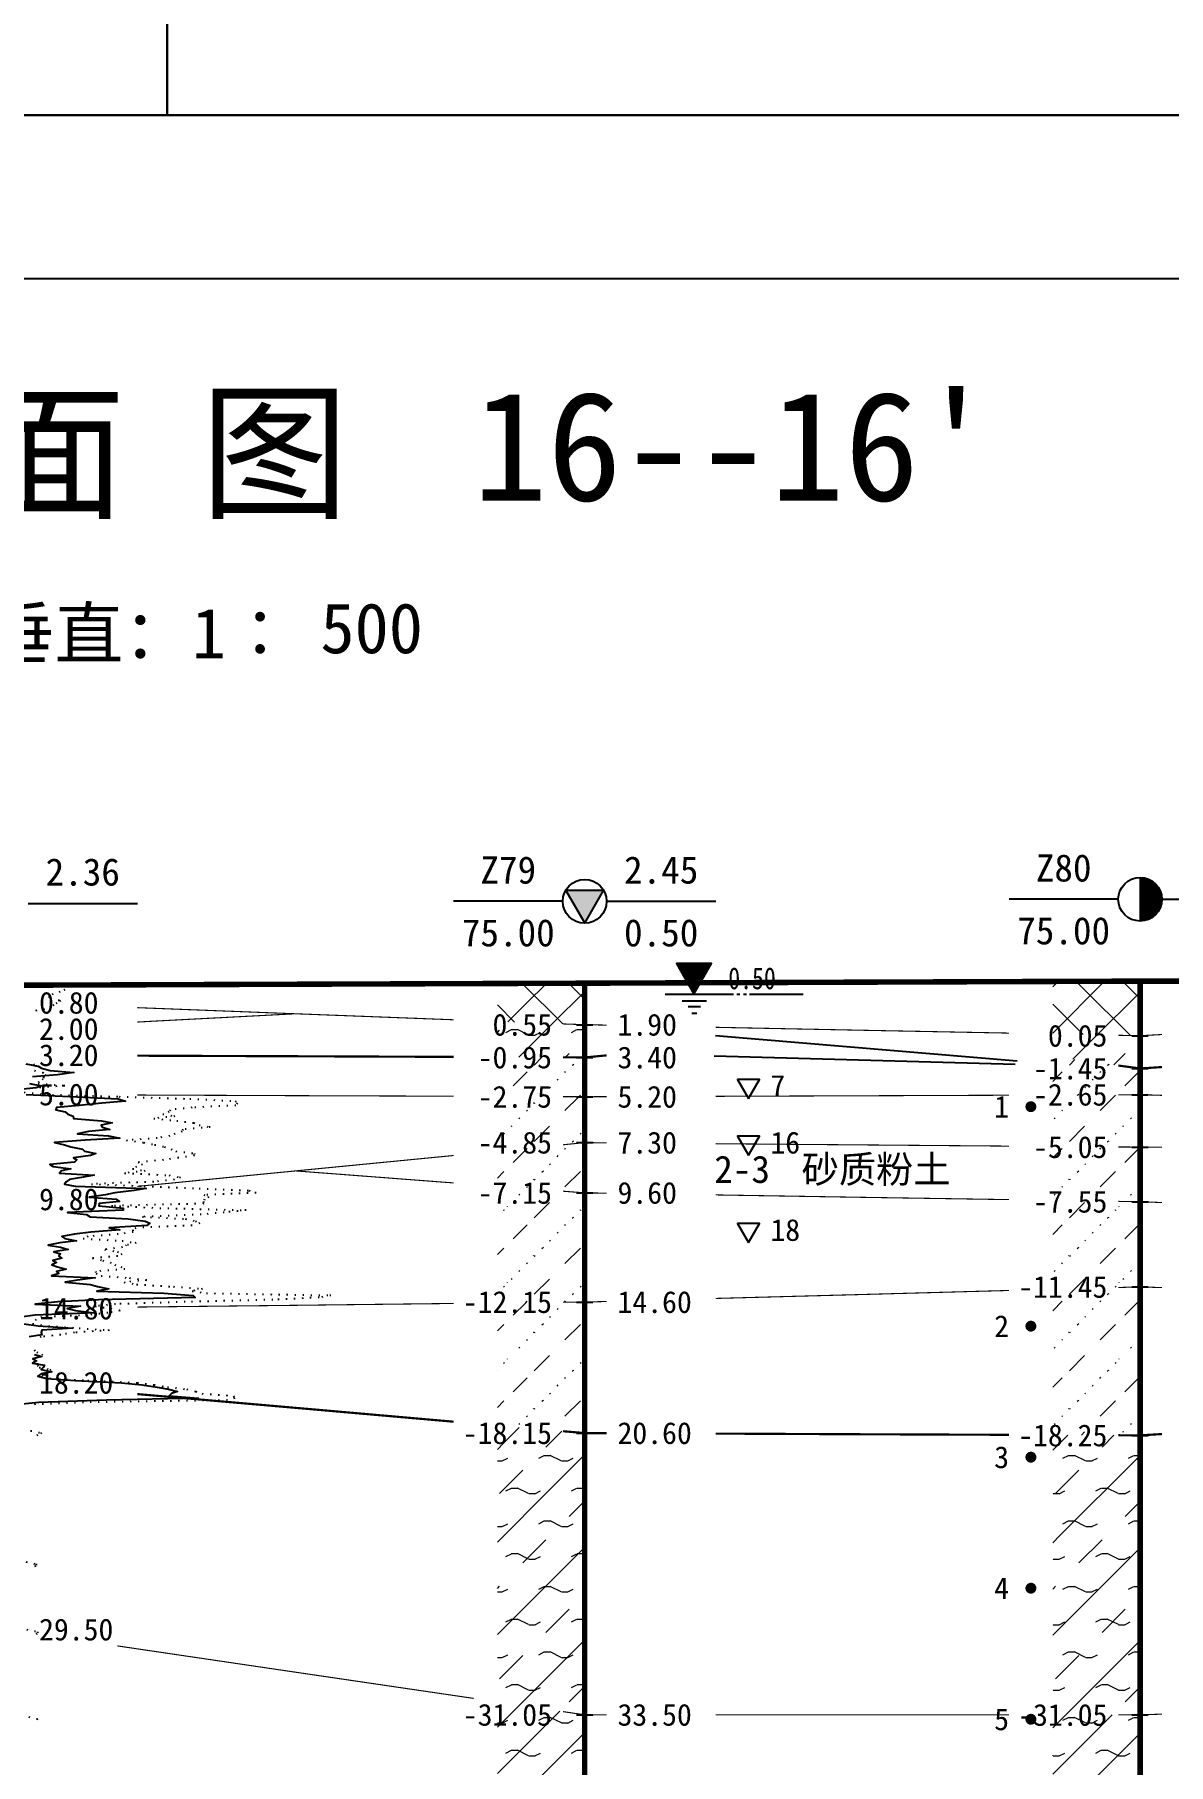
# Model space of a CAD drawing. Extents: x -37 to 3540, y -1485 to 297.
# Drawn here: x 2471 to 2574.8, y -448 to -289.6 of the extents above; entities that cross this region are included whole.
import ezdxf
from ezdxf.enums import TextEntityAlignment as Align

# ---------------------------------------------------------------- set-up
doc = ezdxf.new("R2010")
doc.units = 0
doc.linetypes.add('DOT', pattern=[6.35, 0, -6.35])
doc.layers.get('0').update_dxf_attribs({"linetype": 'CONTINUOUS'})
for name, color, linetype in [('CURVE', 200, 'CONTINUOUS'), ('FRAME', 7, 'CONTINUOUS'), ('HOLE', 41, 'CONTINUOUS'), ('SAMPLE', 1, 'CONTINUOUS'), ('STRATUM', 241, 'CONTINUOUS')]:
    doc.layers.add(name, color=color, linetype=linetype)
doc.layers.add('HATCH', color=7, linetype='CONTINUOUS', lineweight=13)
doc.styles.add('ST', font='')
doc.styles.get('ST').set_extended_font_data('SimSun')
pattern_1 = [(45, (2236.7483, -594), (-2.12132, 2.12132), [10, 0]), (135, (2236.7483, -594), (-2.12132, -2.12132), [10, 0])]
pattern_2 = [(45, (2236.7483, -594), (-4.24264, 4.24264), [10, 0]), (45, (2237.8093, -597.182), (-2.12132, 6.36396), [3, -3]), (26.565, (2237.8225, -594.2536), (5.999823, 5.999812), [0.567, -12.849]), (0, (2237.2555, -594.2536), (0, 6), [0.567, -5.433]), (26.565, (2235.167, -594), (5.999823, 5.999812), [0.567, -12.849]), (0, (2235.674, -593.7464), (0, 6), [0.567, -5.433]), (153.435, (2237.2555, -594.2536), (-5.999818, -5e-06), [1.134, -12.2826]), (26.565, (2240.8225, -591.2536), (5.999823, 5.999812), [0.567, -12.849]), (0, (2240.2555, -591.2536), (0, 6), [0.567, -5.433]), (26.565, (2238.167, -591), (5.999823, 5.999812), [0.567, -12.849]), (0, (2238.674, -590.7464), (0, 6), [0.567, -5.433]), (153.435, (2240.2555, -591.2536), (-5.999818, -5e-06), [1.134, -12.2826])]
pattern_3 = [(45, (2236.7483, -594), (-7e-07, 6.99998), [1.97196, -7.92754]), (45, (2239.561, -591.171), (-7e-07, 6.99998), [1.99367, -7.90583]), (45, (2241.816, -588.918), (-7e-07, 6.99998), [1.81361, -8.08588]), (26.56505, (2236.7483, -590.5), (7, 7), [0.0965, -15.55598]), (36.8699, (2237.4483, -589.8), (7, 7), [0.19775, -34.80225]), (315, (2240.2483, -587.024), (6.99998, 1e-06), [0.03305, -9.86644]), (26.56505, (2240.2483, -594), (7, 7), [0.14475, -15.50773]), (26.56505, (2240.9483, -593.3), (7, 7), [0.10528, -15.5472]), (90, (2241.298, -592.95), (-7, -5e-07), [0.02877, -6.97123]), (26.56505, (2241.6483, -592.6), (7, 7), [0.09101, -31.21394]), (36.8699, (2242.3483, -591.9), (7, 7), [0.11069, -34.88931]), (45, (2243.0483, -591.2), (-2e-07, 6.99998), [0.10911, -9.79038]), (315, (2243.6625, -590.452), (6.99998, 1e-06), [0.03305, -9.86644]), (36.8699, (2238.1483, -589.1), (7, 7), [0.10224, -34.89776]), (53.1301, (2238.8483, -588.4), (14, 21), [0.13438, -34.86562]), (53.1301, (2239.5483, -587.7), (14, 21), [0.12625, -34.87375])]
pattern_4 = [(45, (2236.7483, -594), (-2.12132, 2.12132), [10, 0]), (26.565, (2237.8225, -594.2536), (5.999823, 5.999812), [0.567, -12.849]), (0, (2237.2555, -594.2536), (0, 6), [0.567, -5.433]), (26.565, (2235.167, -594), (5.999823, 5.999812), [0.567, -12.849]), (0, (2235.674, -593.7464), (0, 6), [0.567, -5.433]), (153.435, (2237.2555, -594.2536), (-5.999818, -5e-06), [1.134, -12.2826]), (26.565, (2240.8225, -591.2536), (5.999823, 5.999812), [0.567, -12.849]), (0, (2240.2555, -591.2536), (0, 6), [0.567, -5.433]), (26.565, (2238.167, -591), (5.999823, 5.999812), [0.567, -12.849]), (0, (2238.674, -590.7464), (0, 6), [0.567, -5.433]), (153.435, (2240.2555, -591.2536), (-5.999818, -5e-06), [1.134, -12.2826])]

# ---------------------------------------------------------------- blocks, each defined once
blk = doc.blocks.new('图头_剖面图A3')
at = {"style": 'ST'}
for s, height, p in [('工 程 地 质 剖 面 图', 10, (-15.09, 10.79)), ('比例尺：水平：1∶            垂直：1∶', 4.6, (-11.5, -5.76))]:
    blk.add_text(s, height=height, dxfattribs=at).set_placement(p, align=Align.MIDDLE_CENTER)
for tag, height, p in [('01_剖面号', 10, (64.41, 11.39)), ('02_横向比例', 4.6, (-18.82, -5.99)), ('03＿纵向比例', 4.6, (50.43, -5.28))]:
    blk.add_attdef(tag, text='', height=height, dxfattribs=at).set_placement(p, align=Align.MIDDLE_LEFT)
blk = doc.blocks.new('H_spt_hole')
blk.add_hatch(color=256).paths.add_polyline_path([(1.73, 1), (-1.73, 1), (0, -2)])
blk.add_lwpolyline([(0, -2), (1.73, 1), (-1.73, 1)], close=True)
blk.add_circle((0, 0), 2)
blk = doc.blocks.new('H_sam_hole')
blk.add_line((0, 2), (0, -2))
at = {"const_width": 2}
blk.add_lwpolyline([(0, -1, 0.414214), (1, 0, 0.414214), (0, 1, 1)], format="xyb", dxfattribs=at)
blk.add_circle((0, 0), 2)
blk = doc.blocks.new('SampleSoilUndisturbed')
at = {"const_width": 0.5}
blk.add_lwpolyline([(-0.25, 0, 1), (0.25, 0, 1)], format="xyb", close=True, dxfattribs=at)
blk = doc.blocks.new('TrigonHollow')
blk.add_lwpolyline([(0, -1.15), (1, 0.58), (-1, 0.58)], close=True)
blk = doc.blocks.new('Gwl')
blk.add_lwpolyline([(0, 0, 0, 3.22, 0), (0, 2.79, 3.22, 3.22, 0)], format="xyseb")
blk.add_lwpolyline([(0, 0), (1.61, 2.79), (-1.61, 2.79)], close=True)
for points in [[(-2.63, 0), (3.61, 0)], [(3.93, 0), (4.21, 0)], [(4.53, 0), (4.8, 0)], [(5.09, 0), (9.99, 0)], [(-1.09, -0.61), (1.16, -0.61)], [(-0.54, -1.14), (0.61, -1.14)], [(-0.19, -1.74), (0.26, -1.74)]]:
    blk.add_lwpolyline(points)
at = {"style": 'ST', "width": 0.8}
blk.add_attdef('*GWL', (3.14, 0.45), '', height=2, dxfattribs=at)

msp = doc.modelspace()

# ---------------------------------------------------------------- hatches: boundary and pattern name
at = {"layer": 'HATCH'}
h = msp.add_hatch(dxfattribs=at)
h.set_pattern_fill('STT', color=50, style=0)
h.set_pattern_definition(pattern_1)
h.paths.add_polyline_path([(2521.38, -376.5), (2513.38, -376.53), (2513.38, -380), (2521.38, -380.3)])
h.paths.add_polyline_path([(2512.17, -381.79), (2518.87, -381.79), (2518.87, -378.86), (2512.17, -378.86)], flags=9)
h = msp.add_hatch(dxfattribs=at)
h.set_pattern_fill('STT', color=50, style=0)
h.set_pattern_definition(pattern_1)
h.paths.add_polyline_path([(2572.23, -376.31), (2564.23, -376.34), (2564.23, -381.15), (2572.23, -381.31)])
h.paths.add_polyline_path([(2563.02, -382.8), (2569.72, -382.8), (2569.72, -379.87), (2563.02, -379.87)], flags=9)
h = msp.add_hatch(dxfattribs=at)
h.set_pattern_fill('YNFNT', color=251, style=0)
h.set_pattern_definition(pattern_2)
h.paths.add_polyline_path([(2521.38, -380.3), (2513.38, -380), (2513.38, -383.27), (2521.38, -383.3)])
h.paths.add_polyline_path([(2510.74, -384.79), (2518.87, -384.79), (2518.87, -381.86), (2510.74, -381.86)], flags=9)
h.paths.add_polyline_path([(2512.17, -381.79), (2518.87, -381.79), (2518.87, -378.86), (2512.17, -378.86)], flags=9)
h = msp.add_hatch(dxfattribs=at)
h.set_pattern_fill('FZNT', color=32, style=0)
h.set_pattern_definition([(45, (2236.7483, -594), (-4.24264, 4.24264), [10, 0]), (45, (2237.8093, -597.182), (-2.12132, 6.36396), [3, -3])])
h.paths.add_polyline_path([(2572.23, -381.31), (2564.23, -381.15), (2564.23, -383.21), (2572.23, -384.31)])
h.paths.add_polyline_path([(2561.59, -385.8), (2569.71, -385.8), (2569.71, -382.88), (2561.59, -382.88)], flags=9)
h.paths.add_polyline_path([(2563.02, -382.8), (2569.72, -382.8), (2569.72, -379.87), (2563.02, -379.87)], flags=9)
h = msp.add_hatch(dxfattribs=at)
h.set_pattern_fill('SZFT', color=52, style=0)
h.set_pattern_definition(pattern_3)
h.paths.add_polyline_path([(2521.38, -383.3), (2513.38, -383.27), (2513.38, -386.87), (2521.38, -386.9)])
h.paths.add_polyline_path([(2510.74, -388.39), (2518.86, -388.39), (2518.86, -385.49), (2510.74, -385.49)], flags=9)
h.paths.add_polyline_path([(2510.74, -384.79), (2518.87, -384.79), (2518.87, -381.86), (2510.74, -381.86)], flags=9)
h = msp.add_hatch(dxfattribs=at)
h.set_pattern_fill('SZFT', color=52, style=0)
h.set_pattern_definition(pattern_3)
h.paths.add_polyline_path([(2572.23, -384.31), (2564.23, -383.21), (2564.23, -386.74), (2572.23, -386.71)])
h.paths.add_polyline_path([(2561.59, -388.2), (2569.72, -388.2), (2569.72, -385.27), (2561.59, -385.27)], flags=9)
h.paths.add_polyline_path([(2561.59, -385.8), (2569.71, -385.8), (2569.71, -382.88), (2561.59, -382.88)], flags=9)
h = msp.add_hatch(dxfattribs=at)
h.set_pattern_fill('SZFT', color=52, style=0)
h.set_pattern_definition(pattern_3)
h.paths.add_polyline_path([(2521.38, -386.9), (2513.38, -386.87), (2513.38, -391.89), (2521.38, -391.1)])
h.paths.add_polyline_path([(2510.74, -392.59), (2518.87, -392.59), (2518.87, -389.66), (2510.74, -389.66)], flags=9)
h.paths.add_polyline_path([(2510.74, -388.39), (2518.86, -388.39), (2518.86, -385.49), (2510.74, -385.49)], flags=9)
h = msp.add_hatch(dxfattribs=at)
h.set_pattern_fill('SZFT', color=52, style=0)
h.set_pattern_definition(pattern_3)
h.paths.add_polyline_path([(2572.23, -386.71), (2564.23, -386.74), (2564.23, -391.45), (2572.23, -391.51)])
h.paths.add_polyline_path([(2561.59, -393), (2569.72, -393), (2569.72, -390.07), (2561.59, -390.07)], flags=9)
h.paths.add_polyline_path([(2561.59, -388.2), (2569.72, -388.2), (2569.72, -385.27), (2561.59, -385.27)], flags=9)
h = msp.add_hatch(dxfattribs=at)
h.set_pattern_fill('SZFT', color=52, style=0)
h.set_pattern_definition(pattern_3)
h.paths.add_polyline_path([(2521.38, -391.1), (2513.38, -391.89), (2513.38, -395.1), (2521.38, -395.7)])
h.paths.add_polyline_path([(2510.74, -397.19), (2518.86, -397.19), (2518.86, -394.27), (2510.74, -394.27)], flags=9)
h.paths.add_polyline_path([(2510.74, -392.59), (2518.87, -392.59), (2518.87, -389.66), (2510.74, -389.66)], flags=9)
h = msp.add_hatch(dxfattribs=at)
h.set_pattern_fill('SZFT', color=52, style=0)
h.set_pattern_definition(pattern_3)
h.paths.add_polyline_path([(2572.23, -391.51), (2564.23, -391.45), (2564.23, -396.38), (2572.23, -396.51)])
h.paths.add_polyline_path([(2561.59, -398), (2569.71, -398), (2569.71, -395.1), (2561.59, -395.1)], flags=9)
h.paths.add_polyline_path([(2561.59, -393), (2569.72, -393), (2569.72, -390.07), (2561.59, -390.07)], flags=9)
h = msp.add_hatch(dxfattribs=at)
h.set_pattern_fill('SZFT', color=52, style=0)
h.set_pattern_definition(pattern_3)
h.paths.add_polyline_path([(2521.38, -395.7), (2513.38, -395.1), (2513.38, -405.79), (2521.38, -405.7)])
h.paths.add_polyline_path([(2509.31, -407.19), (2518.86, -407.19), (2518.86, -404.27), (2509.31, -404.27)], flags=9)
h.paths.add_polyline_path([(2510.74, -397.19), (2518.86, -397.19), (2518.86, -394.27), (2510.74, -394.27)], flags=9)
h = msp.add_hatch(dxfattribs=at)
h.set_pattern_fill('SZFT', color=52, style=0)
h.set_pattern_definition(pattern_3)
h.paths.add_polyline_path([(2572.23, -396.51), (2564.23, -396.38), (2564.23, -404.53), (2572.23, -404.31)])
h.paths.add_polyline_path([(2560.16, -405.8), (2569.71, -405.8), (2569.71, -402.88), (2560.16, -402.88)], flags=9)
h.paths.add_polyline_path([(2561.59, -398), (2569.71, -398), (2569.71, -395.1), (2561.59, -395.1)], flags=9)
h = msp.add_hatch(dxfattribs=at)
h.set_pattern_fill('SZFT', color=52, style=0)
h.set_pattern_definition(pattern_3)
h.paths.add_polyline_path([(2572.23, -404.31), (2564.23, -404.53), (2564.23, -417.88), (2572.23, -417.91)])
h.paths.add_polyline_path([(2560.16, -419.4), (2569.72, -419.4), (2569.72, -416.47), (2560.16, -416.47)], flags=9)
h.paths.add_polyline_path([(2560.16, -405.8), (2569.71, -405.8), (2569.71, -402.88), (2560.16, -402.88)], flags=9)
h = msp.add_hatch(dxfattribs=at)
h.set_pattern_fill('SZFT', color=52, style=0)
h.set_pattern_definition(pattern_3)
h.paths.add_polyline_path([(2521.38, -405.7), (2513.38, -405.79), (2513.38, -417.01), (2521.38, -417.7)])
h.paths.add_polyline_path([(2509.31, -419.19), (2518.87, -419.19), (2518.87, -416.26), (2509.31, -416.26)], flags=9)
h.paths.add_polyline_path([(2509.31, -407.19), (2518.86, -407.19), (2518.86, -404.27), (2509.31, -404.27)], flags=9)
h = msp.add_hatch(dxfattribs=at)
h.set_pattern_fill('YNFNT', color=251, style=0)
h.set_pattern_definition(pattern_2)
h.paths.add_polyline_path([(2521.38, -417.7), (2513.38, -417.01), (2513.38, -442.32), (2521.38, -443.5)])
h.paths.add_polyline_path([(2509.31, -444.99), (2518.87, -444.99), (2518.87, -442.06), (2509.31, -442.06)], flags=9)
h.paths.add_polyline_path([(2509.31, -419.19), (2518.87, -419.19), (2518.87, -416.26), (2509.31, -416.26)], flags=9)
h = msp.add_hatch(dxfattribs=at)
h.set_pattern_fill('YNFNT', color=251, style=0)
h.set_pattern_definition(pattern_2)
h.paths.add_polyline_path([(2572.23, -417.91), (2564.23, -417.88), (2564.23, -443.51), (2572.23, -443.51)])
h.paths.add_polyline_path([(2560.16, -445), (2569.72, -445), (2569.72, -442.07), (2560.16, -442.07)], flags=9)
h.paths.add_polyline_path([(2560.16, -419.4), (2569.72, -419.4), (2569.72, -416.47), (2560.16, -416.47)], flags=9)
h = msp.add_hatch(dxfattribs=at)
h.set_pattern_fill('YNNT', color=251, style=0)
h.set_pattern_definition(pattern_4)
h.paths.add_polyline_path([(2521.38, -443.5), (2513.38, -442.32), (2513.38, -453.9), (2521.38, -453.3)])
h.paths.add_polyline_path([(2509.31, -454.79), (2518.87, -454.79), (2518.87, -451.86), (2509.31, -451.86)], flags=9)
h.paths.add_polyline_path([(2509.31, -444.99), (2518.87, -444.99), (2518.87, -442.06), (2509.31, -442.06)], flags=9)
h = msp.add_hatch(dxfattribs=at)
h.set_pattern_fill('YNNT', color=251, style=0)
h.set_pattern_definition(pattern_4)
h.paths.add_polyline_path([(2572.23, -443.51), (2571.48, -443.51), (2564.23, -443.51), (2564.23, -452.97), (2572.23, -452.91)])
h.paths.add_polyline_path([(2560.16, -454.4), (2569.72, -454.4), (2569.72, -451.47), (2560.16, -451.47)], flags=9)
h.paths.add_polyline_path([(2560.16, -445), (2569.72, -445), (2569.72, -442.07), (2560.16, -442.07)], flags=9)

# ---------------------------------------------------------------- linework, layer by layer
at = {"layer": 'CURVE', "color": 100, "linetype": 'DOT', "ltscale": 0.1}
for points in [[(2473.78, -377.09), (2473.36, -377.29), (2472.7, -377.49), (2472.3, -377.69), (2472.46, -377.89), (2473.39, -378.09), (2473.05, -378.29), (2472.77, -378.49), (2472.49, -378.69), (2471.93, -378.89), (2470.74, -379.09)], [(2470.9, -383.89), (2471.15, -384.09), (2470.47, -384.29)], [(2471, -384.49), (2471.74, -384.69), (2472.03, -384.89), (2471.84, -385.09), (2471.78, -385.29), (2471.4, -385.49), (2471.33, -385.69), (2473.77, -385.89), (2470.95, -386.09)], [(2470.05, -386.49), (2471.91, -386.69), (2478.75, -386.89), (2485.21, -387.09), (2489.39, -387.29), (2489.6, -387.49), (2489.44, -387.69), (2485.45, -387.89), (2483.43, -388.09), (2483.34, -388.29), (2482.76, -388.49), (2483.86, -388.69), (2481.92, -388.89), (2484.02, -389.09), (2485.59, -389.29), (2486.08, -389.49), (2487.09, -389.69), (2484.6, -389.89), (2484.52, -390.09), (2483.89, -390.29), (2483.39, -390.49), (2482.23, -390.69), (2479.42, -390.89), (2481, -391.09), (2482, -391.29), (2482.91, -391.49), (2483.53, -391.69), (2483.93, -391.89), (2485.62, -392.09), (2485.66, -392.29), (2484.18, -392.49), (2482.82, -392.69), (2480.49, -392.89), (2480.88, -393.09), (2480.35, -393.29), (2479.99, -393.49), (2481.14, -393.69), (2479.25, -393.89), (2483.34, -394.09), (2484.37, -394.29), (2483.83, -394.49), (2481.92, -394.69), (2476.22, -394.89), (2481.05, -395.09), (2486.08, -395.29), (2490.66, -395.49), (2491.29, -395.69), (2486.51, -395.89), (2486.95, -396.09), (2486.57, -396.29), (2486.47, -396.49), (2486.5, -396.69), (2478.06, -396.89), (2482.48, -397.09), (2490.37, -397.29), (2488.38, -397.49), (2486.27, -397.69), (2480.88, -397.89), (2484.81, -398.09), (2485.73, -398.29), (2486.15, -398.49), (2485.43, -398.69), (2480.27, -398.89), (2480.01, -399.09), (2480.03, -399.29), (2478.66, -399.49), (2475.92, -399.69), (2475.45, -399.89), (2479.02, -400.09), (2480.32, -400.29), (2479.41, -400.49), (2479.07, -400.69), (2477.44, -400.89), (2478.59, -401.09), (2478.99, -401.29), (2478.62, -401.49), (2476.32, -401.69), (2477.25, -401.89), (2477.93, -402.09), (2478.36, -402.29), (2478.92, -402.49), (2479.27, -402.69), (2476.6, -402.89), (2476.66, -403.09), (2477.11, -403.29), (2479.69, -403.49), (2481.3, -403.69), (2479.21, -403.89), (2480.35, -404.09), (2483.73, -404.29), (2486.39, -404.49), (2485.43, -404.69), (2486.74, -404.89), (2498.13, -405.09), (2497.06, -405.29), (2492.83, -405.49), (2484.8, -405.69), (2478.43, -405.89), (2476.54, -406.09), (2478, -406.29), (2478.85, -406.49), (2477.71, -406.69), (2475.85, -406.89), (2471.68, -407.09), (2471.14, -407.29), (2470.93, -407.49)], [(2470.83, -407.69), (2472.27, -407.89), (2475.09, -408.09), (2477.83, -408.29), (2474.66, -408.49), (2473.4, -408.69), (2471.62, -408.89), (2470.93, -409.09)], [(2471, -410.09), (2471.22, -410.29), (2471.75, -410.49), (2471.54, -410.69), (2470.98, -410.89), (2471.08, -411.09), (2471.28, -411.29), (2471.29, -411.49), (2471.44, -411.69), (2472.49, -411.89), (2472.23, -412.09), (2471.88, -412.29), (2471.64, -412.49), (2472.44, -412.69), (2475.89, -412.89), (2480.42, -413.09), (2481.95, -413.29), (2483.18, -413.49), (2484.95, -413.69), (2485.78, -413.89), (2486.36, -414.09), (2489.23, -414.29), (2489.33, -414.49), (2488.68, -414.69), (2475.49, -414.89), (2470.54, -415.09)], [(2470.65, -417.49), (2471.63, -417.69), (2471.32, -417.89), (2470.93, -418.09)], [(2470.22, -429.49), (2471.17, -429.69), (2471.11, -429.89), (2470.5, -430.09)], [(2470.29, -435.69), (2471.27, -435.89), (2471.26, -436.09), (2470.7, -436.29)], [(2470.48, -443.69), (2471.32, -443.89), (2470.77, -444.09)]]:
    msp.add_lwpolyline(points, dxfattribs=at)
at = {"layer": 'CURVE', "color": 30, "linetype": 'Continuous'}
for points in [[(2470.2, -383.89), (2471.35, -384.09), (2471.63, -384.29), (2472.45, -384.49), (2474.59, -384.69), (2473.11, -384.89), (2470.81, -385.09)], [(2470.55, -385.69), (2471.65, -385.89), (2471.14, -386.09), (2469.11, -386.29)], [(2470.23, -386.69), (2474.23, -386.89), (2478.67, -387.09), (2479.32, -387.29), (2477.16, -387.49), (2475.1, -387.69), (2473.03, -387.89), (2472.96, -388.09), (2473.8, -388.29), (2474.04, -388.49), (2474.53, -388.69), (2474.57, -388.89), (2477.14, -389.09), (2478.12, -389.29), (2477.12, -389.49), (2477.22, -389.69), (2477.9, -389.89), (2475.96, -390.09), (2474.93, -390.29), (2477.78, -390.49), (2478.82, -390.69), (2475.64, -390.89), (2472.83, -391.09), (2473.75, -391.29), (2474.34, -391.49), (2475.4, -391.69), (2475.59, -391.89), (2476.63, -392.09), (2476.13, -392.29), (2474.56, -392.49), (2474.88, -392.69), (2474.65, -392.89), (2472.41, -393.09), (2472.71, -393.29), (2474.33, -393.49), (2473.48, -393.69), (2473.28, -393.89), (2476.46, -394.09), (2475.3, -394.29), (2474.2, -394.49), (2473.89, -394.69), (2473.76, -394.89), (2474.72, -395.09), (2481.22, -395.29), (2480.14, -395.49), (2478.37, -395.69), (2477.49, -395.89), (2476, -396.09), (2478.48, -396.29), (2478.8, -396.49), (2476.93, -396.69), (2476.9, -396.89), (2479.11, -397.09), (2479.13, -397.29), (2474.02, -397.49), (2475.75, -397.69), (2476.1, -397.89), (2479.57, -398.09), (2481.12, -398.29), (2481.55, -398.49), (2481.29, -398.69), (2477.83, -398.89), (2478.82, -399.09), (2476.17, -399.29), (2474.67, -399.49), (2473.52, -399.69), (2473.78, -399.89), (2474.86, -400.09), (2473.31, -400.29), (2472.25, -400.49), (2473.37, -400.69), (2474.07, -400.89), (2472.77, -401.09), (2473.38, -401.29), (2473.22, -401.49), (2473.49, -401.69), (2472.69, -401.89), (2473.01, -402.09), (2472.6, -402.29), (2473.1, -402.49), (2473.89, -402.69), (2473.01, -402.89), (2473.24, -403.09), (2472.57, -403.29), (2476.55, -403.49), (2474.94, -403.69), (2473.81, -403.89), (2476.12, -404.09), (2476.78, -404.29), (2477.81, -404.49), (2476.7, -404.69), (2482.84, -404.89), (2485.53, -405.09), (2485.71, -405.29), (2476.85, -405.49), (2473.14, -405.69), (2471.07, -405.89), (2475.22, -406.09), (2474, -406.29), (2474.75, -406.49), (2476.48, -406.69), (2471.03, -406.89), (2469.72, -407.09)], [(2470.03, -407.69), (2471.34, -407.89), (2474.52, -408.09), (2471.67, -408.29), (2471.6, -408.49), (2471.66, -408.69), (2470.51, -408.89)], [(2471.01, -410.49), (2471.67, -410.69), (2470.84, -410.89), (2471.2, -411.09), (2470.83, -411.29), (2471.92, -411.49), (2471.8, -411.69), (2471.61, -411.89), (2472.58, -412.09), (2471.61, -412.29), (2471.3, -412.49), (2472.11, -412.69), (2474.74, -412.89), (2478.98, -413.09), (2480.87, -413.29), (2482.22, -413.49), (2483.26, -413.69), (2484.08, -413.89), (2483.56, -414.09), (2483.34, -414.29), (2485.99, -414.49), (2477.59, -414.69), (2471.41, -414.89), (2469.58, -415.09)]]:
    msp.add_lwpolyline(points, dxfattribs=at)
at = {"layer": 'FRAME', "color": 245, "linetype": 'Continuous'}
msp.add_line((2699.8, -297), (2203.2, -297), dxfattribs=at)
at = {"layer": 'FRAME', "linetype": 'Continuous'}
msp.add_line((2679.8, -312), (2223.2, -312), dxfattribs=at)
at = {"layer": 'FRAME', "color": 245, "linetype": 'Continuous'}
for points in [[(2063.15, -297), (2483.15, -297), (2483.15, 0), (2063.15, 0)], [(2483.15, -297), (2903.15, -297), (2903.15, 0), (2483.15, 0)]]:
    msp.add_lwpolyline(points, close=True, dxfattribs=at)
at = {"layer": 'HOLE', "linetype": 'Continuous'}
for points in [[(2519.38, -369), (2509.38, -369)], [(2523.38, -369), (2533.38, -369)], [(2570.23, -368.81), (2560.23, -368.81)], [(2574.23, -368.81), (2584.23, -368.81)], [(2470.42, -369.19), (2480.42, -369.19)], [(2520.63, -380.3), (2522.13, -380.3)], [(2571.48, -381.31), (2572.98, -381.31)], [(2520.63, -383.3), (2522.13, -383.3)], [(2571.48, -384.31), (2572.98, -384.31)], [(2520.63, -386.9), (2522.13, -386.9)], [(2571.48, -386.71), (2572.98, -386.71)], [(2520.63, -391.1), (2522.13, -391.1)], [(2571.48, -391.51), (2572.98, -391.51)], [(2520.63, -395.7), (2522.13, -395.7)], [(2571.48, -396.51), (2572.98, -396.51)], [(2571.48, -404.31), (2572.98, -404.31)], [(2520.63, -405.7), (2522.13, -405.7)], [(2520.63, -417.7), (2522.13, -417.7)], [(2571.48, -417.91), (2572.98, -417.91)], [(2520.63, -443.5), (2522.13, -443.5)], [(2571.48, -443.51), (2572.98, -443.51)]]:
    msp.add_lwpolyline(points, dxfattribs=at)
at = {"layer": 'HOLE', "linetype": 'Continuous', "const_width": 0.5}
for points in [[(2521.38, -376.5), (2521.38, -525.2)], [(2572.23, -376.31), (2572.23, -526.31)]]:
    msp.add_lwpolyline(points, dxfattribs=at)
at = {"layer": 'STRATUM', "linetype": 'Continuous'}
for points, const_width in [([(2324.24, -376.61), (2351.97, -376.66), (2409.61, -376.33), (2468.42, -376.69), (2521.38, -376.5), (2572.23, -376.31), (2622.93, -376.38), (2642.93, -376.38)], 0.5), ([(2480.42, -378.74), (2494.9, -379.3), (2509.38, -379.85)], 0.1), ([(2480.42, -380.06), (2481.66, -379.99), (2494.9, -379.3)], 0.1), ([(2519.38, -380.23), (2521.38, -380.3), (2523.38, -380.34)], 0.1), ([(2533.38, -380.54), (2546.8, -380.81), (2560.23, -381.07)], 0.1), ([(2570.23, -381.27), (2572.23, -381.31), (2574.23, -381.2)], 0.1), ([(2480.42, -383.14), (2494.9, -383.19), (2509.38, -383.25)], 0.2), ([(2519.38, -383.29), (2521.38, -383.3), (2523.38, -383.11)], 0.2), ([(2570.23, -384.04), (2572.23, -384.31), (2574.23, -384.18)], 0.2), ([(2480.42, -386.74), (2494.9, -386.8), (2509.38, -386.85)], 0.1), ([(2519.38, -386.89), (2521.38, -386.9), (2523.38, -386.89)], 0.1), ([(2533.38, -386.86), (2546.8, -386.81), (2560.23, -386.76)], 0.1), ([(2570.23, -386.72), (2572.23, -386.71), (2574.23, -386.77)], 0.1), ([(2519.38, -391.3), (2521.38, -391.1), (2523.38, -391.12)], 0.1), ([(2533.38, -391.2), (2546.8, -391.31), (2560.23, -391.42)], 0.1), ([(2480.42, -395.11), (2494.9, -393.69), (2509.38, -392.28)], 0.1), ([(2570.23, -391.5), (2572.23, -391.51), (2574.23, -391.51)], 0.1), ([(2494.9, -393.69), (2508.14, -394.7), (2509.38, -394.79)], 0.1), ([(2519.38, -395.55), (2521.38, -395.7), (2523.38, -395.73)], 0.1), ([(2533.38, -395.89), (2546.8, -396.11), (2560.23, -396.32)], 0.1), ([(2570.23, -396.48), (2572.23, -396.51), (2574.23, -396.59)], 0.1), ([(2533.38, -405.37), (2546.8, -405.01), (2560.23, -404.64)], 0.1), ([(2570.23, -404.37), (2572.23, -404.31), (2574.23, -404.38)], 0.1), ([(2480.42, -406.16), (2494.9, -406), (2509.38, -405.83)], 0.1), ([(2519.38, -405.72), (2521.38, -405.7), (2523.38, -405.65)], 0.1), ([(2480.42, -414.13), (2494.9, -415.39), (2509.38, -416.66)], 0.2), ([(2519.38, -417.53), (2521.38, -417.7), (2523.38, -417.71)], 0.2), ([(2533.38, -417.75), (2546.8, -417.81), (2560.23, -417.86)], 0.2), ([(2570.23, -417.9), (2572.23, -417.91), (2574.23, -417.79)], 0.2), ([(2478.58, -437.19), (2494.9, -439.6), (2511.21, -442)], 0.1), ([(2519.38, -443.21), (2521.38, -443.5), (2523.38, -443.5)], 0.1), ([(2533.38, -443.5), (2546.8, -443.51), (2560.23, -443.51)], 0.1), ([(2570.23, -443.51), (2572.23, -443.51), (2574.23, -443.44)], 0.1)]:
    msp.add_lwpolyline(points, dxfattribs=dict(at, const_width=const_width))
at = {"layer": 'STRATUM'}
for points in [[(2560.97, -383.65), (2533.34, -381.33)], [(2533.24, -383.16), (2560.78, -383.91)]]:
    msp.add_lwpolyline(points, dxfattribs=at)

# ---------------------------------------------------------------- block references
at = {"layer": 'CURVE'}
msp.add_blockref('Gwl', (2531.38, -377.5), dxfattribs=at).add_auto_attribs({'*GWL': '0.50'})
for p in [(2536.38, -385.9), (2536.38, -391.1), (2536.38, -399.1)]:
    msp.add_blockref('TrigonHollow', p, dxfattribs=at)
at = {"layer": 'FRAME'}
msp.add_blockref('图头_剖面图A3', (2446.75, -338.7), dxfattribs=at).add_auto_attribs({'01_剖面号': "16--16'", '02_横向比例': '500', '03＿纵向比例': '500'})
at = {"layer": 'HOLE'}
for name, p in [('H_spt_hole', (2521.38, -369)), ('H_sam_hole', (2572.23, -368.81))]:
    msp.add_blockref(name, p, dxfattribs=at)
at = {"layer": 'SAMPLE'}
for p in [(2562.23, -387.81), (2562.23, -407.91), (2562.23, -419.91), (2562.23, -431.91), (2562.23, -443.91)]:
    msp.add_blockref('SampleSoilUndisturbed', p, dxfattribs=at)

# ---------------------------------------------------------------- texts
at = {"layer": 'CURVE', "style": 'ST'}
for s, p in [('7', (2538.38, -385.9)), ('16', (2538.38, -391.1)), ('18', (2538.38, -399.1))]:
    msp.add_text(s, height=2, dxfattribs=at).set_placement(p, align=Align.MIDDLE_LEFT)
at = {"layer": 'HOLE', "style": 'ST'}
for s, p in [('2.36', (2475.42, -366.31)), ('Z79', (2514.38, -366.13)), ('2.45', (2528.38, -366.13)), ('Z80', (2565.23, -365.94)), ('75.00', (2514.38, -371.88)), ('0.50', (2528.38, -371.88)), ('75.00', (2565.23, -371.69))]:
    msp.add_text(s, height=2.5, dxfattribs=at).set_placement(p, align=Align.MIDDLE_CENTER)
for s, p in [('0.80', (2471.42, -378.29)), ('2.00', (2471.42, -380.69)), ('1.90', (2524.38, -380.3)), ('3.20', (2471.42, -383.09)), ('3.40', (2524.38, -383.3)), ('5.00', (2471.42, -386.69)), ('5.20', (2524.38, -386.9)), ('7.30', (2524.38, -391.1)), ('9.80', (2471.42, -396.29)), ('9.60', (2524.38, -395.7)), ('14.80', (2471.42, -406.29)), ('14.60', (2524.38, -405.7)), ('18.20', (2471.42, -413.09)), ('20.60', (2524.38, -417.7)), ('29.50', (2471.42, -435.69)), ('33.50', (2524.38, -443.5))]:
    msp.add_text(s, height=2, dxfattribs=at).set_placement(p, align=Align.MIDDLE_LEFT)
for s, p in [('0.55', (2518.38, -380.3)), ('0.05', (2569.23, -381.31)), ('-0.95', (2518.38, -383.3)), ('-1.45', (2569.23, -384.31)), ('-2.75', (2518.38, -386.9)), ('-2.65', (2569.23, -386.71)), ('-4.85', (2518.38, -391.1)), ('-5.05', (2569.23, -391.51)), ('-7.15', (2518.38, -395.7)), ('-7.55', (2569.23, -396.51)), ('-11.45', (2569.23, -404.31)), ('-12.15', (2518.38, -405.7)), ('-18.15', (2518.38, -417.7)), ('-18.25', (2569.23, -417.91)), ('-31.05', (2518.38, -443.5)), ('-31.05', (2569.23, -443.51))]:
    msp.add_text(s, height=2, dxfattribs=at).set_placement(p, align=Align.MIDDLE_RIGHT)
at = {"layer": 'SAMPLE', "style": 'ST'}
for s, p in [('1', (2560.23, -387.81)), ('2', (2560.23, -407.91)), ('3', (2560.23, -419.91)), ('4', (2560.23, -431.91)), ('5', (2560.23, -443.91))]:
    msp.add_text(s, height=2, dxfattribs=at).set_placement(p, align=Align.MIDDLE_RIGHT)
at = {"layer": 'STRATUM', "style": 'ST'}
for s, p in [('2-3', (2533.24, -393.54)), ('砂质粉土', (2541.24, -393.54))]:
    msp.add_text(s, height=2.5, dxfattribs=at).set_placement(p, align=Align.MIDDLE_LEFT)

doc.saveas('drawing.dxf')
